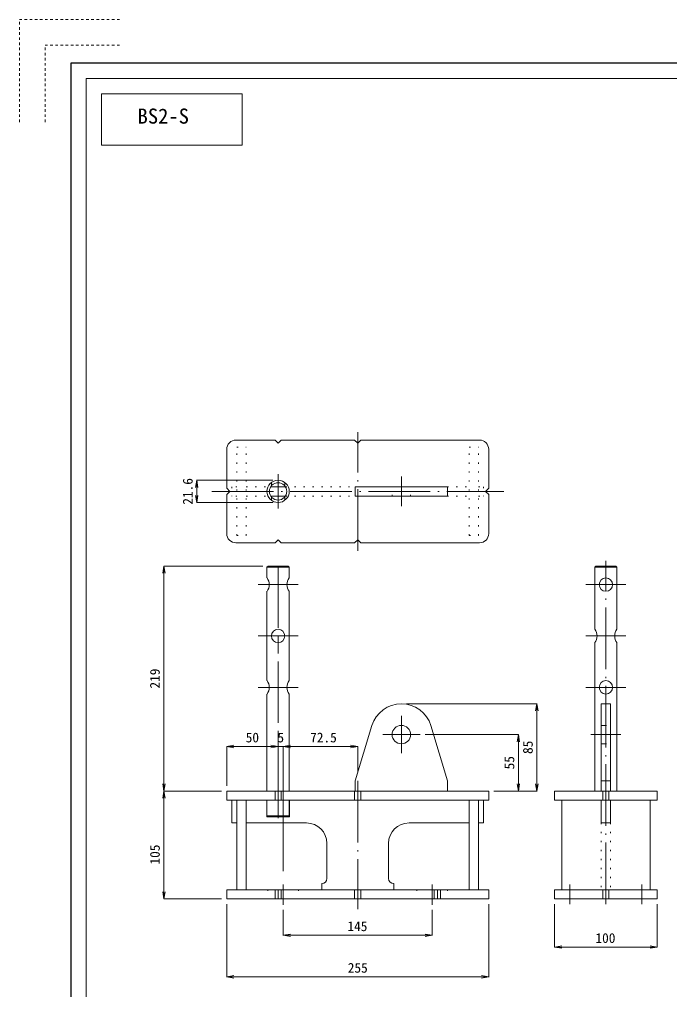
# Model space of a CAD drawing. Units: millimetres at full size, sheet at 1:5. Extents: x -1929 to 1929, y -742 to 742.
# Drawn here: x -1929 to -1296, y -202 to 742 of the extents above; entities that cross this region are included whole.
import ezdxf
from ezdxf.enums import TextEntityAlignment as Align

# ---------------------------------------------------------------- set-up
doc = ezdxf.new("R2010")
doc.units = ezdxf.units.MM
doc.header["$LTSCALE"] = 5
for name, pattern in [('CHAIN', [18.5, 12, -1.5, 3.5, -1.5]), ('DOTTED', [1.75, 0.25, -1.5]), ('LONG_DASHED_DOTTED', [15.25, 12, -1.5, 0.25, -1.5]), ('USER1', [2, 1, -1]), ('USER2', [1, 0.5, -0.5])]:
    doc.linetypes.add(name, pattern=pattern)
for name, color, linetype, lineweight in [('0-0_中心線等', 4, 'LONG_DASHED_DOTTED', 13), ('0-1_all', 2, 'Continuous', 13), ('0-2_非印刷', 3, 'USER2', 18), ('0-3_寸法', 4, 'Continuous', 9)]:
    doc.layers.add(name, color=color, linetype=linetype, lineweight=lineweight)
doc.styles.add('ＭＳ ゴシック', font='')
doc.styles.get('ＭＳ ゴシック').set_extended_font_data('MS Gothic')

msp = doc.modelspace()

# ---------------------------------------------------------------- linework, layer by layer
at = {"layer": '0-0_中心線等'}
for p, q in [((-1599.69, 225.211), (-1599.69, 340.792)), ((-1677.19, 299.792), (-1677.19, 266.212)), ((-1557.19, 297.502), (-1557.19, 268.502)), ((-1741.737, 283.002), (-1457.643, 283.002)), ((-1358.179, -118.738), (-1358.179, 215.262)), ((-1557.19, 64.421), (-1557.19, 28.102)), ((-1575.35, 46.262), (-1539.031, 46.262)), ((-1372.679, 46.261), (-1343.679, 46.261)), ((-1599.69, 1.262), (-1599.69, -123.738)), ((-1672.19, -119.325), (-1672.19, -99.657)), ((-1527.19, -99.657), (-1527.19, -119.325)), ((-1393.179, -99.738), (-1393.179, -118.738)), ((-1323.179, -99.738), (-1323.179, -118.738))]:
    msp.add_line(p, q, dxfattribs=at)
at = {"layer": '0-0_中心線等', "linetype": 'CHAIN', "lineweight": 9}
msp.add_line((-1677.191, -34.951), (-1677.191, 215.262), dxfattribs=at)
at = {"layer": '0-0_中心線等', "linetype": 'CHAIN', "lineweight": 18}
for p, q in [((-1696.615, 192.262), (-1657.766, 192.262)), ((-1377.604, 192.262), (-1338.754, 192.262)), ((-1696.615, 142.262), (-1657.766, 142.262)), ((-1377.604, 142.262), (-1338.754, 142.262)), ((-1696.615, 92.262), (-1657.766, 92.262)), ((-1377.604, 92.262), (-1338.754, 92.262))]:
    msp.add_line(p, q, dxfattribs=at)
at = {"layer": '0-1_all', "lineweight": 25}
for p, q in [((-1878.97, 700), (-1878.97, -700)), ((121.03, 700), (-1878.97, 700))]:
    msp.add_line(p, q, dxfattribs=at)
at = {"layer": '0-1_all', "color": 4, "lineweight": 18}
for p, q in [((-1863.97, 685), (-1863.97, -599.289)), ((106.03, 685), (-1863.97, 685))]:
    msp.add_line(p, q, dxfattribs=at)
at = {"layer": '0-1_all', "color": 7}
msp.add_line((-1848.97, 670), (-1848.97, 620), dxfattribs=at)
at = {"layer": '0-1_all'}
for p, q in [((-1718.19, 333.002), (-1680.191, 333.002)), ((-1674.191, 333.002), (-1602.69, 333.002)), ((-1599.69, 330.002), (-1602.69, 333.002)), ((-1596.69, 333.002), (-1599.69, 330.002)), ((-1596.69, 333.002), (-1481.19, 333.002)), ((-1727.19, 286.002), (-1727.19, 324.002)), ((-1472.19, 286.002), (-1472.19, 324.002)), ((-1602.19, 278.502), (-1602.19, 287.502)), ((-1602.19, 287.502), (-1512.19, 287.502)), ((-1512.19, 287.502), (-1512.19, 278.502)), ((-1472.19, 286.002), (-1475.19, 283.002)), ((-1727.19, 242.002), (-1727.19, 280.002)), ((-1602.19, 278.502), (-1512.19, 278.502)), ((-1475.19, 283.002), (-1472.19, 280.002)), ((-1472.19, 242.002), (-1472.19, 280.002)), ((-1718.19, 233.002), (-1680.191, 233.002)), ((-1674.191, 233.002), (-1602.69, 233.002)), ((-1599.69, 236.002), (-1602.69, 233.002)), ((-1596.69, 233.002), (-1599.69, 236.002)), ((-1596.69, 233.002), (-1481.19, 233.002)), ((-1362.679, 76.262), (-1362.679, -8.738)), ((-1602.19, 1.262), (-1602.19, -8.738)), ((-1512.19, 1.262), (-1512.19, -8.738)), ((-1362.679, 1.262), (-1353.679, 1.262)), ((-1727.19, -8.738), (-1727.19, -17.738)), ((-1727.19, -8.738), (-1472.19, -8.738)), ((-1602.69, -8.738), (-1602.69, -17.738)), ((-1599.69, -8.738), (-1599.69, -17.738)), ((-1596.69, -8.738), (-1596.69, -17.738)), ((-1472.19, -17.738), (-1472.19, -8.738)), ((-1408.179, -8.738), (-1408.179, -17.738)), ((-1408.179, -8.738), (-1308.179, -8.738)), ((-1361.179, -8.738), (-1361.179, -17.738)), ((-1358.179, -8.738), (-1358.179, -17.738)), ((-1355.179, -8.738), (-1355.179, -17.738)), ((-1308.179, -8.738), (-1308.179, -17.738)), ((-1727.19, -17.738), (-1472.19, -17.738)), ((-1717.19, -17.738), (-1717.19, -104.738)), ((-1708.19, -17.738), (-1708.19, -104.738)), ((-1688.04, -17.738), (-1688.04, -32.738)), ((-1666.341, -17.738), (-1666.341, -32.738)), ((-1491.19, -17.738), (-1491.19, -104.738)), ((-1482.19, -17.738), (-1482.19, -104.738)), ((-1408.179, -17.738), (-1308.179, -17.738)), ((-1401.179, -104.738), (-1401.179, -17.738)), ((-1353.679, -17.738), (-1353.679, -39.738)), ((-1315.179, -104.738), (-1315.179, -17.738)), ((-1708.19, -39.738), (-1649.69, -39.738)), ((-1491.19, -39.738), (-1549.69, -39.738)), ((-1629.69, -59.738), (-1629.69, -93.738)), ((-1569.69, -59.738), (-1569.69, -93.738)), ((-1634.69, -98.738), (-1634.69, -104.738)), ((-1564.69, -98.738), (-1564.69, -104.738)), ((-1727.19, -104.738), (-1727.19, -113.738)), ((-1727.19, -104.738), (-1472.19, -104.738)), ((-1472.19, -104.738), (-1472.19, -113.738)), ((-1408.179, -104.738), (-1408.179, -113.738)), ((-1408.179, -104.738), (-1308.179, -104.738)), ((-1361.179, -104.738), (-1361.179, -113.738)), ((-1358.179, -104.738), (-1358.179, -113.738)), ((-1355.179, -104.738), (-1355.179, -113.738)), ((-1308.179, -104.738), (-1308.179, -113.738)), ((-1727.19, -113.738), (-1472.19, -113.738)), ((-1408.179, -113.738), (-1308.179, -113.738))]:
    msp.add_line(p, q, dxfattribs=at)
at = {"layer": '0-1_all', "linetype": 'DOTTED', "lineweight": 18}
for p, q in [((-1708.19, 240.002), (-1708.19, 326.002)), ((-1491.19, 240.002), (-1491.19, 326.002)), ((-1491.19, 326.002), (-1482.19, 326.002)), ((-1708.19, 287.502), (-1684.342, 287.502)), ((-1670.038, 287.502), (-1491.19, 287.502)), ((-1566.19, 278.502), (-1566.19, 287.502)), ((-1548.19, 278.502), (-1548.19, 287.502)), ((-1717.19, 278.502), (-1722.19, 278.502)), ((-1708.19, 278.502), (-1684.342, 278.502)), ((-1670.038, 278.502), (-1491.19, 278.502)), ((-1482.19, 278.502), (-1477.19, 278.502)), ((-1717.19, 240.002), (-1708.19, 240.002)), ((-1362.679, -39.738), (-1362.679, -104.738)), ((-1353.679, -39.738), (-1353.679, -104.738)), ((-1687.19, -104.738), (-1687.19, -113.738)), ((-1657.19, -104.738), (-1657.19, -113.738)), ((-1542.19, -104.738), (-1542.19, -113.738)), ((-1512.19, -104.738), (-1512.19, -113.738))]:
    msp.add_line(p, q, dxfattribs=at)
at = {"layer": '0-1_all', "lineweight": 18}
for p, q in [((-1684.342, 287.502), (-1670.038, 287.502)), ((-1684.342, 278.502), (-1670.038, 278.502)), ((-1686.991, 210.262), (-1687.991, 209.262)), ((-1666.391, 209.262), (-1687.991, 209.262)), ((-1687.991, 198.762), (-1687.991, 209.262)), ((-1686.991, 210.262), (-1667.391, 210.262)), ((-1667.391, 210.262), (-1666.391, 209.262)), ((-1666.391, 198.762), (-1666.391, 209.262)), ((-1367.979, 210.262), (-1368.979, 209.262)), ((-1347.379, 209.262), (-1368.979, 209.262)), ((-1368.979, 209.262), (-1368.979, 148.762)), ((-1367.979, 210.262), (-1348.379, 210.262)), ((-1348.379, 210.262), (-1347.379, 209.262)), ((-1347.379, 209.262), (-1347.379, 148.762)), ((-1687.991, 98.762), (-1687.991, 185.762)), ((-1666.391, 98.762), (-1666.391, 185.762)), ((-1368.979, 135.762), (-1368.979, -8.738)), ((-1347.379, 135.762), (-1347.379, -8.738)), ((-1687.991, 85.762), (-1687.991, -8.738)), ((-1666.391, 85.762), (-1666.391, -8.738)), ((-1602.19, 1.262), (-1585.899, 54.97)), ((-1512.19, 1.262), (-1528.482, 54.97)), ((-1680.191, -8.738), (-1680.191, -17.738)), ((-1677.191, -8.738), (-1677.191, -17.738)), ((-1674.191, -8.738), (-1674.191, -17.738)), ((-1722.19, -17.738), (-1722.19, -39.738)), ((-1688.19, -33.738), (-1688.19, -17.738)), ((-1477.19, -17.738), (-1477.19, -39.738)), ((-1688.04, -32.738), (-1666.341, -32.738)), ((-1717.19, -39.738), (-1722.19, -39.738)), ((-1482.19, -39.738), (-1477.19, -39.738)), ((-1680.191, -104.738), (-1680.191, -113.738)), ((-1677.191, -104.738), (-1677.191, -113.738)), ((-1674.191, -104.738), (-1674.191, -113.738)), ((-1602.69, -113.738), (-1602.69, -104.738)), ((-1599.69, -113.738), (-1599.69, -104.738)), ((-1596.69, -113.738), (-1596.69, -104.738)), ((-1525.19, -104.738), (-1525.19, -113.738)), ((-1522.19, -104.738), (-1522.19, -113.738)), ((-1519.19, -104.738), (-1519.19, -113.738))]:
    msp.add_line(p, q, dxfattribs=at)
at = {"layer": '0-1_all', "linetype": 'USER1'}
for p, q in [((-1683.691, 288.401), (-1683.691, 291.689)), ((-1670.691, 288.401), (-1670.691, 291.689)), ((-1683.691, 274.314), (-1683.691, 277.603)), ((-1670.691, 274.314), (-1670.691, 277.602)), ((-1362.679, 55.261), (-1353.679, 55.261)), ((-1362.679, 37.261), (-1353.679, 37.261))]:
    msp.add_line(p, q, dxfattribs=at)
at = {"layer": '0-1_all', "color": 4, "linetype": 'CHAIN', "lineweight": 18}
msp.add_line((-1358.179, 152.262), (-1358.179, 132.262), dxfattribs=at)
at = {"layer": '0-1_all', "color": 7}
msp.add_lwpolyline([(-1848.97, 670), (-1712.125, 670), (-1712.125, 620), (-1848.97, 620)], dxfattribs=at)
at = {"layer": '0-1_all'}
for points in [[(-1680.191, 333.002), (-1677.191, 330.002), (-1674.191, 333.002)], [(-1727.19, 286.002), (-1724.19, 283.002), (-1727.19, 280.002)], [(-1680.191, 233.002), (-1677.191, 236.002), (-1674.191, 233.002)], [(-1362.679, 76.262), (-1353.679, 76.262), (-1353.679, -8.738)], [(-1362.679, -17.738), (-1362.679, -39.738), (-1353.679, -39.738)]]:
    msp.add_lwpolyline(points, dxfattribs=at)
at = {"layer": '0-1_all', "linetype": 'DOTTED', "lineweight": 18}
for points in [[(-1717.19, 240.002), (-1717.19, 326.002), (-1708.19, 326.002)], [(-1491.19, 240.002), (-1482.19, 240.002), (-1482.19, 326.002)], [(-1717.19, 287.502), (-1722.19, 287.502), (-1722.19, 278.502)], [(-1482.19, 287.502), (-1477.19, 287.502), (-1477.19, 278.502)]]:
    msp.add_lwpolyline(points, dxfattribs=at)
at = {"layer": '0-1_all', "lineweight": 18}
msp.add_lwpolyline([(-1688.19, -33.738), (-1666.19, -33.738), (-1666.19, -17.738)], dxfattribs=at)
at = {"layer": '0-1_all'}
for centre, radius in [((-1677.19, 283.002), 10.85), ((-1677.19, 283.002), 8.45), ((-1557.19, 46.261), 9)]:
    msp.add_circle(centre, radius, dxfattribs=at)
at = {"layer": '0-1_all', "lineweight": 18}
for centre in [(-1358.179, 192.262), (-1677.191, 142.262), (-1358.179, 92.262)]:
    msp.add_circle(centre, 6.5, dxfattribs=at)
at = {"layer": '0-1_all'}
for centre, radius, start, end in [((-1718.19, 324.002), 9, 90, 180), ((-1481.19, 324.002), 9, 0, 90), ((-1718.19, 242.002), 9, 180, 270), ((-1481.19, 242.002), 9, 270, 0), ((-1649.69, -59.738), 20, 0, 90), ((-1549.69, -59.738), 20, 90, 180), ((-1634.69, -93.738), 5, 270, 0), ((-1564.69, -93.738), 5, 180, 270)]:
    msp.add_arc(centre, radius, start, end, dxfattribs=at)
at = {"layer": '0-1_all', "lineweight": 18}
for centre, radius, start, end in [((-1696.615, 192.262), 10.8, 322.99736, 37.00264), ((-1657.766, 192.262), 10.8, 142.99736, 217.00264), ((-1377.604, 142.262), 10.8, 322.99736, 37.00264), ((-1338.754, 142.262), 10.8, 142.99736, 217.00264), ((-1696.615, 92.262), 10.8, 322.99736, 37.00264), ((-1657.766, 92.262), 10.8, 142.99736, 217.00264), ((-1557.19, 46.262), 30, 16.87449, 163.12551)]:
    msp.add_arc(centre, radius, start, end, dxfattribs=at)
at = {"layer": '0-2_非印刷'}
for p, q in [((-1903.97, 717.5), (-1828.97, 717.5)), ((-1903.97, 642.5), (-1903.97, 717.5))]:
    msp.add_line(p, q, dxfattribs=at)
msp.add_lwpolyline([(-1928.97, 642.5), (-1928.97, 742.5), (-1828.97, 742.5)], dxfattribs=at)
at = {"layer": '0-3_寸法'}
for p, q in [((-1756.334, 293.852), (-1757.501, 286.852)), ((-1682.19, 293.852), (-1756.514, 293.852)), ((-1756.334, 293.852), (-1755.167, 286.852)), ((-1756.334, 293.852), (-1756.334, 272.152)), ((-1756.334, 272.152), (-1757.501, 279.152)), ((-1756.334, 272.152), (-1755.167, 279.152)), ((-1682.19, 272.152), (-1756.514, 272.152)), ((-1788.334, 210.262), (-1789.501, 203.262)), ((-1691.991, 210.262), (-1788.514, 210.262)), ((-1788.334, 210.262), (-1787.167, 203.262)), ((-1788.334, -8.738), (-1788.334, 210.262)), ((-1552.19, 76.262), (-1425.154, 76.262)), ((-1425.334, 76.262), (-1426.501, 69.262)), ((-1425.334, 76.262), (-1424.167, 69.262)), ((-1425.334, -8.738), (-1425.334, 76.262)), ((-1534.031, 46.262), (-1443.154, 46.262)), ((-1443.334, 46.262), (-1444.501, 39.262)), ((-1443.334, 46.262), (-1442.167, 39.262)), ((-1443.334, -8.738), (-1443.334, 46.262)), ((-1727.19, 34.641), (-1720.19, 35.807)), ((-1727.19, -3.738), (-1727.19, 34.821)), ((-1727.19, 34.641), (-1720.19, 33.474)), ((-1727.19, 34.641), (-1677.191, 34.641)), ((-1677.191, 34.641), (-1684.191, 35.807)), ((-1677.191, 34.641), (-1684.191, 35.807)), ((-1677.191, 34.641), (-1684.191, 33.474)), ((-1677.191, 34.641), (-1684.191, 33.474)), ((-1677.191, -3.738), (-1677.191, 34.821)), ((-1677.191, -3.738), (-1677.191, 34.821)), ((-1672.19, 34.641), (-1665.19, 35.807)), ((-1672.19, 34.641), (-1665.19, 35.807)), ((-1672.19, -86.747), (-1672.19, 34.821)), ((-1672.19, -3.738), (-1672.19, 34.821)), ((-1672.19, 34.641), (-1665.19, 33.474)), ((-1672.19, 34.641), (-1665.19, 33.474)), ((-1599.69, 34.641), (-1672.19, 34.641)), ((-1599.69, 34.641), (-1606.69, 35.807)), ((-1599.69, 34.641), (-1606.69, 33.474)), ((-1599.69, 10.311), (-1599.69, 34.821)), ((-1788.334, -8.738), (-1789.501, -1.738)), ((-1788.334, -8.738), (-1789.501, -15.738)), ((-1732.19, -8.738), (-1788.514, -8.738)), ((-1732.19, -8.738), (-1788.514, -8.738)), ((-1788.334, -8.738), (-1787.167, -1.738)), ((-1788.334, -8.738), (-1787.167, -15.738)), ((-1788.334, -113.738), (-1788.334, -8.738)), ((-1467.19, -8.738), (-1443.154, -8.738)), ((-1467.19, -8.738), (-1425.154, -8.738)), ((-1443.334, -8.738), (-1444.501, -1.738)), ((-1443.334, -8.738), (-1442.167, -1.738)), ((-1425.334, -8.738), (-1426.501, -1.738)), ((-1425.334, -8.738), (-1424.167, -1.738)), ((-1788.334, -113.738), (-1789.501, -106.738)), ((-1788.334, -113.738), (-1787.167, -106.738)), ((-1732.19, -113.738), (-1788.514, -113.738)), ((-1727.19, -118.738), (-1727.19, -189.733)), ((-1472.19, -118.738), (-1472.19, -189.733)), ((-1408.179, -118.738), (-1408.179, -160.775)), ((-1308.179, -118.738), (-1308.179, -160.775)), ((-1672.19, -124.325), (-1672.19, -149.293)), ((-1527.19, -124.325), (-1527.19, -149.293)), ((-1672.19, -149.113), (-1665.19, -147.946)), ((-1672.19, -149.113), (-1665.19, -150.28)), ((-1672.19, -149.113), (-1527.19, -149.113)), ((-1527.19, -149.113), (-1534.19, -147.946)), ((-1527.19, -149.113), (-1534.19, -150.28)), ((-1408.179, -160.595), (-1401.179, -159.428)), ((-1308.179, -160.595), (-1315.179, -159.428)), ((-1408.179, -160.595), (-1401.179, -161.761)), ((-1408.179, -160.595), (-1308.179, -160.595)), ((-1308.179, -160.595), (-1315.179, -161.761)), ((-1727.19, -189.553), (-1720.19, -188.386)), ((-1472.19, -189.553), (-1479.19, -188.386)), ((-1727.19, -189.553), (-1720.19, -190.719)), ((-1727.19, -189.553), (-1472.19, -189.553)), ((-1472.19, -189.553), (-1479.19, -190.719))]:
    msp.add_line(p, q, dxfattribs=at)
msp.add_lwpolyline([(-1658.19, 34.641), (-1672.19, 34.641), (-1677.191, 34.641), (-1691.191, 34.641)], dxfattribs=at)

# ---------------------------------------------------------------- texts
at = {"layer": '0-1_all', "color": 7, "style": 'ＭＳ ゴシック'}
msp.add_text('BS2-S', height=14.71, dxfattribs=at).set_placement((-1813.97, 636.602), align=Align.BOTTOM_LEFT)
at = {"layer": '0-3_寸法', "style": 'ＭＳ ゴシック'}
for s, p in [('21.6', (-1757.507, 270.049)), ('219', (-1789.507, 91.086)), ('85', (-1426.507, 27.365)), ('55', (-1444.507, 12.364)), ('105', (-1789.507, -80.242))]:
    msp.add_text(s, height=9.527, rotation=90, dxfattribs=at).set_placement(p, align=Align.BOTTOM_LEFT)
for s, p in [('50', (-1708.717, 35.813)), ('5', (-1677.837, 35.813)), ('72.5', (-1645.969, 35.813)), ('145', (-1609.694, -147.94)), ('100', (-1368.312, -159.422)), ('255', (-1609.364, -188.38))]:
    msp.add_text(s, height=9.527, dxfattribs=at).set_placement(p, align=Align.BOTTOM_LEFT)

doc.saveas('drawing.dxf')
